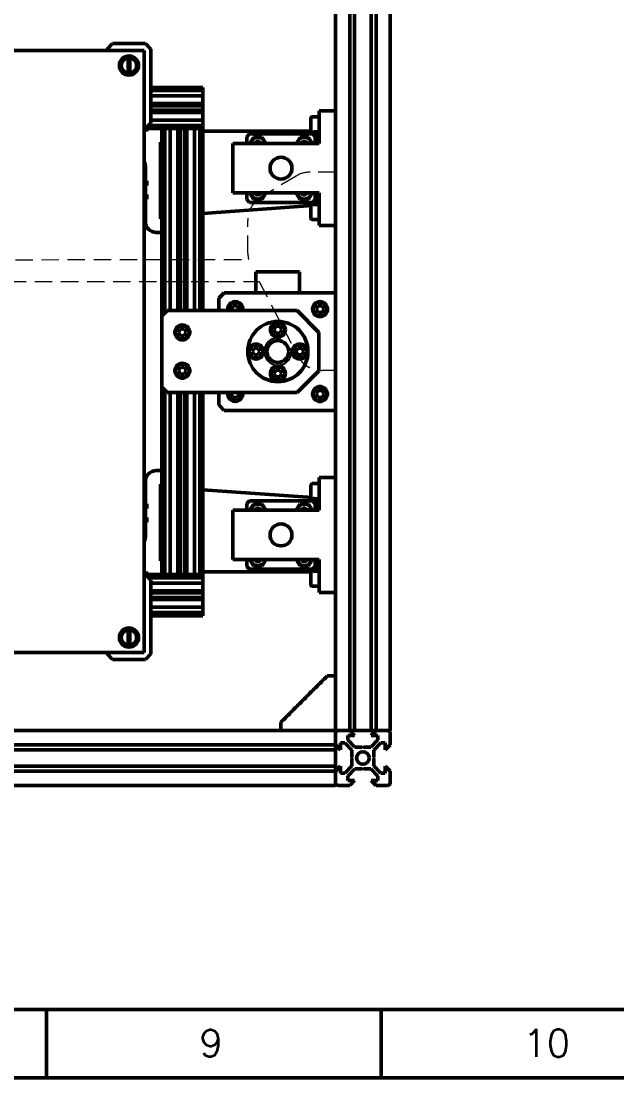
# Model space of a CAD drawing. Extents: x 28090 to 29926, y -10629 to -9321.
# Drawn here: x 29059.7 to 29277.5, y -10628.6 to -10242.5 of the extents above; entities that cross this region are included whole.
import ezdxf

# ---------------------------------------------------------------- set-up
doc = ezdxf.new("R2010")
doc.units = 0
doc.linetypes.add('DASHED', pattern=[19.05, 12.7, -6.35])
doc.layers.add('Cotas', color=90, linetype='Continuous')
doc.layers.add('Hachura', color=9, linetype='Continuous')
for name, color, linetype, lineweight in [('Fixação e Transmissão', 5, 'Continuous', 50), ('Guias', 30, 'Continuous', 50), ('Linha tracejada', 254, 'DASHED', 15), ('Perfis e Cantoneiras', 2, 'Continuous', 50), ('Peças Usinadas', 120, 'Continuous', 50)]:
    doc.layers.add(name, color=color, linetype=linetype, lineweight=lineweight)
doc.layers.add('Motores', color=7, linetype='Continuous', lineweight=50, true_color=0x55ff00)
doc.styles.get("Standard").update_dxf_attribs({"font": 'romans.shx'})

msp = doc.modelspace()

# ---------------------------------------------------------------- linework, layer by layer
at = {"layer": 'Fixação e Transmissão'}
for p, q in [((29104.618, -10253.214), (28884.618, -10253.214)), ((29104.618, -10253.214), (29104.618, -10473.214)), ((29165.618, -10277.964), (29165.618, -10282.464)), ((29174.618, -10275.214), (29168.618, -10275.214)), ((29168.618, -10275.214), (29168.618, -10287.214)), ((29174.618, -10275.214), (29174.618, -10317.214)), ((29144.655, -10284.954), (29143.35, -10287.214)), ((29144.655, -10284.954), (29144.655, -10284.954)), ((29147.834, -10284.954), (29149.139, -10287.214)), ((29161.603, -10284.976), (29160.311, -10287.214)), ((29161.603, -10284.976), (29161.603, -10284.976)), ((29164.783, -10284.976), (29166.075, -10287.214)), ((29168.618, -10287.214), (29137.118, -10287.214)), ((29137.118, -10287.214), (29137.118, -10305.214)), ((29111.118, -10305.214), (29110.618, -10305.214)), ((29168.618, -10305.214), (29137.118, -10305.214)), ((29144.655, -10307.475), (29143.35, -10305.214)), ((29147.834, -10307.475), (29149.139, -10305.214)), ((29161.581, -10307.475), (29160.276, -10305.214)), ((29161.581, -10301.969), (29161.581, -10301.969)), ((29164.76, -10307.475), (29166.066, -10305.214)), ((29168.618, -10305.214), (29168.618, -10317.214)), ((29105.118, -10306.714), (29104.618, -10306.58)), ((29105.118, -10306.902), (29104.618, -10306.768)), ((29111.118, -10308.214), (29110.618, -10308.214)), ((29165.618, -10314.464), (29165.618, -10309.964)), ((29174.618, -10317.214), (29168.618, -10317.214)), ((29137.247, -10346.465), (29136.525, -10347.714)), ((29137.247, -10346.465), (29138.69, -10346.465)), ((29138.69, -10346.465), (29139.411, -10347.714)), ((29168.247, -10346.465), (29167.525, -10347.714)), ((29168.247, -10346.465), (29169.69, -10346.465)), ((29169.69, -10346.465), (29170.411, -10347.714)), ((29136.814, -10348.214), (29136.525, -10347.714)), ((29139.122, -10348.214), (29139.411, -10347.714)), ((29168.247, -10348.964), (29167.525, -10347.714)), ((29168.247, -10348.964), (29169.69, -10348.964)), ((29169.69, -10348.964), (29170.411, -10347.714)), ((29117.897, -10354.965), (29117.175, -10356.214)), ((29119.34, -10354.965), (29117.897, -10354.965)), ((29119.34, -10354.965), (29120.061, -10356.214)), ((29152.837, -10353.965), (29152.115, -10355.214)), ((29152.837, -10356.464), (29152.115, -10355.214)), ((29154.28, -10353.965), (29152.837, -10353.965)), ((29154.28, -10353.965), (29155.001, -10355.214)), ((29154.28, -10356.464), (29155.001, -10355.214)), ((29117.897, -10357.464), (29117.175, -10356.214)), ((29119.34, -10357.464), (29117.897, -10357.464)), ((29119.34, -10357.464), (29120.061, -10356.214)), ((29154.28, -10356.464), (29152.837, -10356.464)), ((29144.837, -10361.965), (29144.115, -10363.214)), ((29146.28, -10361.965), (29144.837, -10361.965)), ((29146.28, -10361.965), (29147.001, -10363.214)), ((29160.837, -10361.965), (29160.115, -10363.214)), ((29162.28, -10361.965), (29160.837, -10361.965)), ((29162.28, -10361.965), (29163.001, -10363.214)), ((29144.837, -10364.464), (29144.115, -10363.214)), ((29146.28, -10364.464), (29144.837, -10364.464)), ((29146.28, -10364.464), (29147.001, -10363.214)), ((29160.837, -10364.464), (29160.115, -10363.214)), ((29162.28, -10364.464), (29160.837, -10364.464)), ((29162.28, -10364.464), (29163.001, -10363.214)), ((29117.897, -10368.965), (29117.175, -10370.214)), ((29117.897, -10371.464), (29117.175, -10370.214)), ((29119.34, -10368.965), (29117.897, -10368.965)), ((29119.34, -10368.965), (29120.061, -10370.214)), ((29119.34, -10371.464), (29120.061, -10370.214)), ((29152.837, -10369.965), (29152.115, -10371.214)), ((29154.28, -10369.965), (29152.837, -10369.965)), ((29154.28, -10369.965), (29155.001, -10371.214)), ((29119.34, -10371.464), (29117.897, -10371.464)), ((29152.837, -10372.464), (29152.115, -10371.214)), ((29154.28, -10372.464), (29152.837, -10372.464)), ((29154.28, -10372.464), (29155.001, -10371.214)), ((29136.814, -10378.214), (29136.525, -10378.714)), ((29139.122, -10378.214), (29139.411, -10378.714)), ((29168.247, -10377.465), (29167.525, -10378.714)), ((29168.247, -10377.465), (29169.69, -10377.465)), ((29169.69, -10377.465), (29170.411, -10378.714)), ((29137.247, -10379.964), (29136.525, -10378.714)), ((29137.247, -10379.964), (29138.69, -10379.964)), ((29138.69, -10379.964), (29139.411, -10378.714)), ((29168.247, -10379.964), (29167.525, -10378.714)), ((29168.247, -10379.964), (29169.69, -10379.964)), ((29169.69, -10379.964), (29170.411, -10378.714)), ((29174.618, -10409.214), (29168.618, -10409.214)), ((29168.618, -10409.214), (29168.618, -10421.214)), ((29174.618, -10409.214), (29174.618, -10451.214)), ((29165.618, -10411.964), (29165.618, -10416.464)), ((29105.118, -10419.714), (29104.618, -10419.58)), ((29105.118, -10419.902), (29104.618, -10419.768)), ((29111.118, -10418.214), (29110.618, -10418.214)), ((29144.655, -10418.954), (29143.35, -10421.214)), ((29147.834, -10418.954), (29149.139, -10421.214)), ((29161.581, -10418.954), (29160.276, -10421.214)), ((29164.76, -10418.954), (29166.066, -10421.214)), ((29111.118, -10421.214), (29110.618, -10421.214)), ((29168.618, -10421.214), (29137.118, -10421.214)), ((29137.118, -10439.214), (29137.118, -10421.214)), ((29168.618, -10439.214), (29137.118, -10439.214)), ((29144.655, -10441.475), (29143.35, -10439.214)), ((29147.834, -10441.475), (29149.139, -10439.214)), ((29161.603, -10441.453), (29160.311, -10439.214)), ((29164.783, -10441.453), (29166.075, -10439.214)), ((29168.618, -10451.214), (29168.618, -10439.214)), ((29144.655, -10441.475), (29144.655, -10441.475)), ((29161.603, -10441.453), (29161.603, -10441.453)), ((29165.618, -10448.464), (29165.618, -10443.964)), ((29174.618, -10451.214), (29168.618, -10451.214)), ((28884.618, -10473.214), (29104.618, -10473.214))]:
    msp.add_line(p, q, dxfattribs=at)
at = {"layer": 'Fixação e Transmissão', "ltscale": 0.1}
for p, q in [((29098.768, -10255.936), (29098.768, -10261.492)), ((29099.468, -10255.936), (29099.468, -10261.492)), ((29168.618, -10277.464), (29166.118, -10277.464)), ((29147.834, -10284.954), (29144.655, -10284.954)), ((29164.783, -10284.976), (29161.603, -10284.976)), ((29168.618, -10282.964), (29166.578, -10282.964)), ((29147.834, -10307.475), (29144.655, -10307.475)), ((29164.76, -10307.475), (29161.581, -10307.475)), ((29168.618, -10309.464), (29166.578, -10309.464)), ((29168.618, -10314.964), (29166.118, -10314.964)), ((29168.618, -10411.464), (29166.118, -10411.464)), ((29168.618, -10416.964), (29166.578, -10416.964)), ((29147.834, -10418.954), (29144.655, -10418.954)), ((29164.76, -10418.954), (29161.581, -10418.954)), ((29147.834, -10441.475), (29144.655, -10441.475)), ((29164.783, -10441.453), (29161.603, -10441.453)), ((29168.618, -10443.464), (29166.578, -10443.464)), ((29168.618, -10448.964), (29166.118, -10448.964)), ((29098.768, -10470.492), (29098.768, -10464.936)), ((29099.468, -10470.492), (29099.468, -10464.936))]:
    msp.add_line(p, q, dxfattribs=at)
at = {"layer": 'Fixação e Transmissão', "flags": 128}
for points in [[(29105.118, -10309.814), (29105.118, -10303.614), (29104.618, -10303.614)], [(29104.618, -10309.814), (29105.118, -10309.814)], [(29105.118, -10422.814), (29105.118, -10416.614), (29104.618, -10416.614)], [(29104.618, -10422.814), (29105.118, -10422.814)]]:
    msp.add_lwpolyline(points, dxfattribs=at)
at = {"layer": 'Fixação e Transmissão'}
for centre, radius in [((29099.118, -10258.714), 3.5), ((29099.118, -10258.714), 2.8), ((29154.708, -10296.214), 4), ((29168.968, -10347.714), 2.75), ((29168.968, -10347.714), 2.5), ((29118.618, -10356.214), 2.75), ((29118.618, -10356.214), 2.5), ((29153.558, -10363.214), 11), ((29153.558, -10355.214), 2.75), ((29153.558, -10355.214), 2.5), ((29153.558, -10363.214), 4), ((29145.558, -10363.214), 2.75), ((29145.558, -10363.214), 2.5), ((29161.558, -10363.214), 2.75), ((29161.558, -10363.214), 2.5), ((29118.618, -10370.214), 2.75), ((29118.618, -10370.214), 2.5), ((29153.558, -10371.214), 2.75), ((29153.558, -10371.214), 2.5), ((29168.968, -10378.714), 2.75), ((29168.968, -10378.714), 2.5), ((29154.708, -10430.214), 4), ((29099.118, -10467.714), 3.5), ((29099.118, -10467.714), 2.8)]:
    msp.add_circle(centre, radius, dxfattribs=at)
for centre, radius, start, end in [((29166.118, -10277.964), 0.5, 90, 180), ((29146.245, -10287.707), 2.753, 10.30497, 169.69503), ((29163.193, -10287.729), 2.753, 10.77501, 169.22499), ((29146.245, -10287.707), 1.201, 24.22055, 155.77945), ((29163.193, -10287.729), 1.201, 25.38805, 154.61195), ((29146.245, -10304.722), 2.753, 190.30497, 349.69503), ((29146.245, -10304.722), 1.201, 204.22055, 335.77945), ((29163.171, -10304.722), 2.753, 190.30497, 349.69503), ((29163.171, -10304.722), 1.201, 204.22055, 335.77945), ((29166.118, -10309.964), 0.5, 172.44567, 180), ((29166.118, -10314.464), 0.5, 180, 270), ((29137.968, -10347.714), 2.75, 349.52432, 190.47568), ((29137.968, -10347.714), 2.5, 348.46304, 191.53696), ((29137.968, -10378.714), 2.75, 169.52432, 10.47568), ((29137.968, -10378.714), 2.5, 168.46304, 11.53696), ((29166.118, -10411.964), 0.5, 90, 180), ((29166.118, -10416.464), 0.5, 180, 187.55433), ((29146.245, -10421.707), 2.753, 10.30497, 169.69503), ((29146.245, -10421.707), 1.201, 24.22055, 155.77945), ((29163.171, -10421.707), 2.753, 10.30497, 169.69503), ((29163.171, -10421.707), 1.201, 24.22055, 155.77945), ((29146.245, -10438.722), 2.753, 190.30497, 349.69503), ((29146.245, -10438.722), 1.201, 204.22055, 335.77945), ((29163.193, -10438.7), 2.753, 190.77501, 349.22499), ((29163.193, -10438.7), 1.201, 205.38805, 334.61195), ((29166.118, -10448.464), 0.5, 180, 270)]:
    msp.add_arc(centre, radius, start, end, dxfattribs=at)
at = {"layer": 'Guias'}
for p, q in [((29143.208, -10283.714), (29142.208, -10284.714)), ((29142.208, -10287.214), (29142.208, -10284.714)), ((29166.208, -10283.714), (29143.208, -10283.714)), ((29167.208, -10284.714), (29166.208, -10283.714)), ((29167.208, -10287.214), (29167.208, -10284.714)), ((29142.208, -10307.714), (29142.208, -10305.214)), ((29167.208, -10307.714), (29167.208, -10305.214)), ((29143.208, -10308.714), (29142.208, -10307.714)), ((29166.208, -10308.714), (29143.208, -10308.714)), ((29167.208, -10307.714), (29166.208, -10308.714)), ((29143.208, -10417.714), (29142.208, -10418.714)), ((29142.208, -10418.714), (29142.208, -10421.214)), ((29166.208, -10417.714), (29143.208, -10417.714)), ((29167.208, -10418.714), (29166.208, -10417.714)), ((29167.208, -10418.714), (29167.208, -10421.214)), ((29142.208, -10439.214), (29142.208, -10441.714)), ((29167.208, -10439.214), (29167.208, -10441.714)), ((29143.208, -10442.714), (29142.208, -10441.714)), ((29166.208, -10442.714), (29143.208, -10442.714)), ((29167.208, -10441.714), (29166.208, -10442.714))]:
    msp.add_line(p, q, dxfattribs=at)
at = {"layer": 'Hachura'}
for centre, radius, start, end in [((29146.245, -10287.707), 1.501, 19.15956, 160.84044), ((29163.193, -10287.729), 1.501, 20.0596, 159.9404), ((29146.245, -10304.722), 1.501, 199.15956, 278.65003), ((29163.171, -10304.722), 1.501, 199.15956, 278.65003), ((29153.558, -10363.214), 5, 78.01619, 13.78327), ((29146.245, -10421.707), 1.501, 81.34997, 160.84044), ((29163.171, -10421.707), 1.501, 81.34997, 160.84044), ((29146.245, -10438.722), 1.501, 199.15956, 340.84044), ((29163.193, -10438.7), 1.501, 200.0596, 339.9404)]:
    msp.add_arc(centre, radius, start, end, dxfattribs=at)
at = {"layer": 'Linha tracejada', "ltscale": 0.5}
for p, q in [((29160.204, -10299.072), (29147.434, -10306.733)), ((29174.618, -10297.647), (29165.349, -10297.647)), ((29142.579, -10327.208), (29142.579, -10315.308)), ((29019.544, -10329.638), (29142.878, -10329.637)), ((29017.118, -10337.638), (29146.722, -10337.637)), ((29146.722, -10337.637), (29160.779, -10364.75)), ((29174.618, -10370.147), (29169.657, -10370.147))]:
    msp.add_line(p, q, dxfattribs=at)
at = {"layer": 'Linha tracejada'}
for p, q in [((29111.118, -10305.714), (29110.618, -10305.714)), ((29111.118, -10307.714), (29110.618, -10307.714)), ((29111.118, -10418.714), (29110.618, -10418.714)), ((29111.118, -10420.714), (29110.618, -10420.714))]:
    msp.add_line(p, q, dxfattribs=at)
at = {"layer": 'Linha tracejada', "ltscale": 0.5}
for centre, start, end in [((29165.349, -10307.647), 89.99866, 120.96242), ((29152.579, -10315.308), 120.96242, 179.99866), ((29152.579, -10327.208), 179.99866, 194.05916), ((29169.657, -10360.147), 207.40624, 269.99866)]:
    msp.add_arc(centre, 10, start, end, dxfattribs=at)
at = {"layer": 'Motores'}
for p, q in [((29161.468, -10334.064), (29145.468, -10334.064)), ((29145.468, -10334.064), (29145.468, -10342.064)), ((29161.468, -10334.064), (29161.468, -10342.064))]:
    msp.add_line(p, q, dxfattribs=at)
at = {"layer": 'Perfis e Cantoneiras'}
for p, q in [((29174.618, -10165.714), (29174.618, -10501.714)), ((29179.818, -10165.714), (29179.818, -10501.714)), ((29181.618, -10165.714), (29181.618, -10501.714)), ((29187.618, -10165.714), (29187.618, -10501.714)), ((29189.418, -10165.714), (29189.418, -10501.714)), ((29194.618, -10165.714), (29194.618, -10501.714)), ((28814.618, -10501.714), (29174.618, -10501.714)), ((29174.618, -10501.714), (29194.618, -10501.714)), ((29174.618, -10501.714), (29174.618, -10521.714)), ((29175.618, -10501.714), (29179.818, -10501.714)), ((29181.618, -10503.514), (29179.818, -10501.714)), ((29187.618, -10503.514), (29189.418, -10501.714)), ((29189.418, -10501.714), (29193.618, -10501.714)), ((29174.618, -10502.714), (29174.618, -10506.914)), ((29179.118, -10503.514), (29181.618, -10503.514)), ((29179.118, -10505.114), (29179.118, -10503.514)), ((29181.718, -10507.714), (29179.118, -10505.114)), ((29187.518, -10507.714), (29190.118, -10505.114)), ((29187.618, -10503.514), (29190.118, -10503.514)), ((29190.118, -10505.114), (29190.118, -10503.514)), ((29194.618, -10502.714), (29194.618, -10506.914)), ((28814.618, -10506.914), (29174.618, -10506.914)), ((28814.618, -10508.714), (29174.618, -10508.714)), ((29176.418, -10508.714), (29174.618, -10506.914)), ((29176.418, -10506.214), (29176.418, -10508.714)), ((29178.018, -10506.214), (29176.418, -10506.214)), ((29180.618, -10508.814), (29178.018, -10506.214)), ((29180.618, -10508.814), (29180.618, -10511.464)), ((29181.718, -10507.714), (29184.368, -10507.714)), ((29184.618, -10507.964), (29184.368, -10507.714)), ((29184.618, -10507.964), (29184.868, -10507.714)), ((29184.868, -10507.714), (29187.518, -10507.714)), ((29188.618, -10508.814), (29191.218, -10506.214)), ((29188.618, -10508.814), (29188.618, -10511.464)), ((29191.218, -10506.214), (29192.818, -10506.214)), ((29192.818, -10506.214), (29192.818, -10508.714)), ((29192.818, -10508.714), (29194.618, -10506.914)), ((29180.868, -10511.714), (29180.618, -10511.464)), ((29180.868, -10511.714), (29180.618, -10511.964)), ((29180.618, -10511.964), (29180.618, -10514.614)), ((29188.368, -10511.714), (29188.618, -10511.464)), ((29188.368, -10511.714), (29188.618, -10511.964)), ((29188.618, -10511.964), (29188.618, -10514.614)), ((28814.618, -10514.714), (29174.618, -10514.714)), ((28814.618, -10516.514), (29174.618, -10516.514)), ((29176.418, -10514.714), (29174.618, -10516.514)), ((29174.618, -10516.514), (29174.618, -10520.714)), ((29176.418, -10514.714), (29176.418, -10517.214)), ((29178.018, -10517.214), (29176.418, -10517.214)), ((29180.618, -10514.614), (29178.018, -10517.214)), ((29181.718, -10515.714), (29179.118, -10518.314)), ((29181.718, -10515.714), (29184.368, -10515.714)), ((29184.618, -10515.464), (29184.368, -10515.714)), ((29184.618, -10515.464), (29184.868, -10515.714)), ((29184.868, -10515.714), (29187.518, -10515.714)), ((29187.518, -10515.714), (29190.118, -10518.314)), ((29188.618, -10514.614), (29191.218, -10517.214)), ((29191.218, -10517.214), (29192.818, -10517.214)), ((29192.818, -10514.714), (29194.618, -10516.514)), ((29192.818, -10514.714), (29192.818, -10517.214)), ((29194.618, -10516.514), (29194.618, -10520.714)), ((29179.118, -10518.314), (29179.118, -10519.914)), ((29179.118, -10519.914), (29181.618, -10519.914)), ((29181.618, -10519.914), (29179.818, -10521.714)), ((29187.618, -10519.914), (29189.418, -10521.714)), ((29187.618, -10519.914), (29190.118, -10519.914)), ((29190.118, -10518.314), (29190.118, -10519.914)), ((28814.618, -10521.714), (29174.618, -10521.714)), ((29175.618, -10521.714), (29179.818, -10521.714)), ((29189.418, -10521.714), (29193.618, -10521.714))]:
    msp.add_line(p, q, dxfattribs=at)
at = {"layer": 'Perfis e Cantoneiras', "color": 30}
for p, q in [((29111.118, -10281.714), (29106.118, -10281.714)), ((29106.118, -10281.714), (29106.118, -10282.214)), ((29111.118, -10281.714), (29111.118, -10286.714)), ((29106.118, -10282.214), (29104.618, -10282.214)), ((29111.118, -10286.714), (29110.618, -10286.714)), ((29110.618, -10286.714), (29110.618, -10314.714)), ((29105.118, -10300.864), (29105.118, -10295.371)), ((29105.118, -10300.864), (29105.618, -10300.864)), ((29105.618, -10300.864), (29105.618, -10302.564)), ((29105.618, -10302.564), (29105.118, -10302.564)), ((29105.118, -10305.864), (29105.118, -10302.564)), ((29105.118, -10305.864), (29105.618, -10305.864)), ((29105.118, -10315.714), (29105.118, -10307.564)), ((29105.618, -10307.564), (29105.118, -10307.564)), ((29105.618, -10305.864), (29105.618, -10307.564)), ((29110.618, -10314.714), (29111.118, -10314.714)), ((29111.118, -10314.714), (29111.118, -10319.714)), ((29111.118, -10319.714), (29109.118, -10319.714)), ((29111.118, -10406.714), (29109.118, -10406.714)), ((29111.118, -10411.714), (29111.118, -10406.714)), ((29105.118, -10410.714), (29105.118, -10418.864)), ((29110.618, -10439.714), (29110.618, -10411.714)), ((29110.618, -10411.714), (29111.118, -10411.714)), ((29105.618, -10418.864), (29105.118, -10418.864)), ((29105.118, -10420.564), (29105.618, -10420.564)), ((29105.118, -10420.564), (29105.118, -10423.864)), ((29105.618, -10420.564), (29105.618, -10418.864)), ((29105.618, -10423.864), (29105.118, -10423.864)), ((29105.618, -10425.564), (29105.618, -10423.864)), ((29105.118, -10425.564), (29105.618, -10425.564)), ((29105.118, -10425.564), (29105.118, -10431.058)), ((29111.118, -10439.714), (29110.618, -10439.714)), ((29111.118, -10444.714), (29111.118, -10439.714)), ((29106.118, -10444.214), (29104.618, -10444.214)), ((29106.118, -10444.714), (29106.118, -10444.214)), ((29111.118, -10444.714), (29106.118, -10444.714)), ((29171.618, -10481.714), (29174.618, -10481.714)), ((29171.618, -10481.714), (29174.618, -10481.714)), ((29174.618, -10482.714), (29174.618, -10501.714)), ((29174.618, -10501.714), (29174.618, -10482.714)), ((29154.618, -10501.714), (29154.618, -10498.714)), ((29154.618, -10501.714), (29154.618, -10498.714)), ((29174.618, -10501.714), (29155.618, -10501.714)), ((29155.618, -10501.714), (29174.618, -10501.714))]:
    msp.add_line(p, q, dxfattribs=at)
at = {"layer": 'Perfis e Cantoneiras'}
msp.add_circle((29184.618, -10511.714), 2.3, dxfattribs=at)
at = {"layer": 'Perfis e Cantoneiras', "color": 30}
for centre, start, end in [((29101.118, -10295.371), 360, 28.95502), ((29109.118, -10315.714), 180, 270), ((29109.118, -10410.714), 90, 180), ((29101.118, -10431.058), 331.04498, 360)]:
    msp.add_arc(centre, 4, start, end, dxfattribs=at)
at = {"layer": 'Perfis e Cantoneiras'}
for centre, start, end in [((29175.618, -10502.714), 90, 180), ((29193.618, -10502.714), 360, 90), ((29175.618, -10520.714), 180, 270), ((29193.618, -10520.714), 270, 360)]:
    msp.add_arc(centre, 1, start, end, dxfattribs=at)
at = {"layer": 'Perfis e Cantoneiras', "color": 30}
for points, degree in [([(29171.618, -10481.714), (29154.618, -10498.714)], 1), ([(29174.618, -10481.714), (29174.618, -10481.714), (29174.618, -10481.733)], 2), ([(29174.618, -10481.733), (29174.618, -10481.752), (29174.618, -10481.79)], 2), ([(29174.618, -10481.79), (29174.618, -10481.828), (29174.618, -10481.883)], 2), ([(29174.618, -10481.883), (29174.618, -10481.937), (29174.618, -10482.007)], 2), ([(29174.618, -10482.007), (29174.618, -10482.077), (29174.618, -10482.158)], 2), ([(29174.618, -10482.158), (29174.618, -10482.24), (29174.618, -10482.331)], 2), ([(29174.618, -10482.331), (29174.618, -10482.422), (29174.618, -10482.519)], 2), ([(29174.618, -10482.519), (29174.618, -10482.714)], 1), ([(29154.637, -10501.714), (29154.618, -10501.714), (29154.618, -10501.714)], 2), ([(29155.618, -10501.714), (29155.448, -10501.714), (29155.287, -10501.714), (29155.182, -10501.714), (29155.086, -10501.714), (29154.992, -10501.714), (29154.911, -10501.714), (29154.873, -10501.714), (29154.836, -10501.714), (29154.803, -10501.714), (29154.771, -10501.714), (29154.744, -10501.714), (29154.717, -10501.714), (29154.695, -10501.714), (29154.674, -10501.714), (29154.658, -10501.714), (29154.643, -10501.714), (29154.633, -10501.714), (29154.624, -10501.714), (29154.621, -10501.714), (29154.618, -10501.714)], 2), ([(29154.694, -10501.714), (29154.656, -10501.714), (29154.637, -10501.714)], 2), ([(29154.786, -10501.714), (29154.732, -10501.714), (29154.694, -10501.714)], 2), ([(29154.911, -10501.714), (29154.841, -10501.714), (29154.786, -10501.714)], 2), ([(29155.062, -10501.714), (29154.98, -10501.714), (29154.911, -10501.714)], 2), ([(29155.235, -10501.714), (29155.144, -10501.714), (29155.062, -10501.714)], 2), ([(29155.423, -10501.714), (29155.326, -10501.714), (29155.235, -10501.714)], 2)]:
    msp.add_open_spline(points, degree=degree, dxfattribs=at)
msp.add_open_spline([(29174.618, -10481.714), (29174.618, -10481.716), (29174.618, -10481.718), (29174.618, -10481.72), (29174.618, -10481.727), (29174.618, -10481.733), (29174.618, -10481.739), (29174.618, -10481.749), (29174.618, -10481.76), (29174.618, -10481.77), (29174.618, -10481.784), (29174.618, -10481.799), (29174.618, -10481.813), (29174.618, -10481.831), (29174.618, -10481.849), (29174.618, -10481.867), (29174.618, -10481.889), (29174.618, -10481.911), (29174.618, -10481.932), (29174.618, -10481.957), (29174.618, -10481.982), (29174.618, -10482.007), (29174.618, -10482.035), (29174.618, -10482.063), (29174.618, -10482.09), (29174.618, -10482.15), (29174.618, -10482.213), (29174.618, -10482.28), (29174.618, -10482.416), (29174.618, -10482.564), (29174.618, -10482.714)], degree=3, knots=[0, 0, 0, 0, 0.1122, 0.1122, 0.1122, 0.224399, 0.224399, 0.224399, 0.336599, 0.336599, 0.336599, 0.448799, 0.448799, 0.448799, 0.560999, 0.560999, 0.560999, 0.673198, 0.673198, 0.673198, 0.785398, 0.785398, 0.785398, 0.897598, 0.897598, 0.897598, 1.122, 1.122, 1.122, 1.5708, 1.5708, 1.5708, 1.5708], dxfattribs=at)
at = {"layer": 'Peças Usinadas'}
for p, q in [((29093.118, -10250.714), (29091.118, -10252.714)), ((29107.118, -10252.714), (29105.118, -10250.714)), ((29107.118, -10279.714), (29105.118, -10281.714)), ((29166.208, -10282.714), (29126.118, -10282.714)), ((29168.208, -10284.714), (29166.208, -10282.714)), ((29168.208, -10284.714), (29168.208, -10287.214)), ((29168.208, -10305.214), (29168.208, -10307.714)), ((29168.208, -10307.714), (29166.213, -10309.857)), ((29166.213, -10309.857), (29126.118, -10312.714)), ((29131.968, -10343.714), (29133.968, -10341.714)), ((29131.968, -10348.214), (29131.968, -10343.714)), ((29133.968, -10341.714), (29174.528, -10341.714)), ((29113.118, -10348.214), (29111.118, -10350.214)), ((29111.118, -10350.214), (29111.118, -10376.214)), ((29160.558, -10348.214), (29168.558, -10356.214)), ((29168.558, -10370.214), (29160.558, -10378.214)), ((29111.118, -10376.214), (29113.118, -10378.214)), ((29131.968, -10382.714), (29131.968, -10378.214)), ((29133.968, -10384.714), (29131.968, -10382.714)), ((29174.618, -10384.714), (29133.968, -10384.714)), ((29166.213, -10416.572), (29126.118, -10413.714)), ((29168.208, -10418.714), (29166.213, -10416.572)), ((29168.208, -10421.214), (29168.208, -10418.714)), ((29168.208, -10441.714), (29168.208, -10439.214)), ((29166.208, -10443.714), (29126.118, -10443.714)), ((29168.208, -10441.714), (29166.208, -10443.714)), ((29107.118, -10446.714), (29105.118, -10444.714)), ((29093.118, -10475.714), (29091.118, -10473.714)), ((29107.118, -10473.714), (29105.118, -10475.714)), ((29068.98, -10603.591), (29068.98, -10628.591)), ((29191.362, -10603.591), (29191.362, -10628.591))]:
    msp.add_line(p, q, dxfattribs=at)
at = {"layer": 'Peças Usinadas', "ltscale": 0.1}
for p, q in [((29105.118, -10250.714), (29093.118, -10250.714)), ((29091.118, -10252.714), (29091.118, -10253.214)), ((29107.118, -10252.714), (29107.118, -10279.714)), ((29104.618, -10281.714), (29105.118, -10281.714)), ((29160.558, -10348.214), (29113.118, -10348.214)), ((29160.558, -10378.214), (29113.118, -10378.214)), ((29104.618, -10444.714), (29105.118, -10444.714)), ((29107.118, -10473.714), (29107.118, -10446.714)), ((29091.118, -10473.714), (29091.118, -10473.214)), ((29105.118, -10475.714), (29093.118, -10475.714))]:
    msp.add_line(p, q, dxfattribs=at)
at = {"layer": 'Peças Usinadas', "color": 2}
for p, q in [((29107.118, -10266.714), (29126.118, -10266.714)), ((29107.118, -10267.848), (29126.118, -10267.848)), ((29107.118, -10269.814), (29126.118, -10269.814)), ((29126.118, -10312.714), (29126.118, -10266.714)), ((29107.118, -10272.614), (29126.118, -10272.614)), ((29107.118, -10273.389), (29126.118, -10273.389)), ((29107.118, -10275.039), (29126.118, -10275.039)), ((29107.118, -10275.814), (29126.118, -10275.814)), ((29105.118, -10281.714), (29126.118, -10281.714)), ((29106.252, -10280.58), (29126.118, -10280.58)), ((29107.118, -10278.614), (29126.118, -10278.614)), ((29111.118, -10281.714), (29111.118, -10350.214)), ((29112.252, -10283.58), (29112.252, -10281.714)), ((29114.218, -10282.714), (29114.218, -10281.714)), ((29117.018, -10348.214), (29117.018, -10281.714)), ((29117.793, -10348.214), (29117.793, -10281.714)), ((29119.443, -10348.214), (29119.443, -10281.714)), ((29120.218, -10348.214), (29120.218, -10281.714)), ((29123.018, -10348.214), (29123.018, -10281.714)), ((29124.984, -10348.214), (29124.984, -10281.714)), ((29112.252, -10349.08), (29112.252, -10283.58)), ((29114.218, -10348.214), (29114.218, -10282.714)), ((29126.118, -10348.214), (29126.118, -10312.714)), ((29111.118, -10376.214), (29111.118, -10444.714)), ((29112.252, -10442.848), (29112.252, -10377.348)), ((29114.218, -10443.714), (29114.218, -10378.214)), ((29117.018, -10444.714), (29117.018, -10378.214)), ((29117.793, -10444.714), (29117.793, -10378.214)), ((29119.443, -10444.714), (29119.443, -10378.214)), ((29120.218, -10444.714), (29120.218, -10378.214)), ((29123.018, -10444.714), (29123.018, -10378.214)), ((29124.984, -10444.714), (29124.984, -10378.214)), ((29126.118, -10378.214), (29126.118, -10413.714)), ((29126.118, -10413.714), (29126.118, -10459.714)), ((29112.252, -10444.714), (29112.252, -10442.848)), ((29114.218, -10444.714), (29114.218, -10443.714)), ((29105.118, -10444.714), (29126.118, -10444.714)), ((29106.252, -10445.848), (29126.118, -10445.848)), ((29107.118, -10447.814), (29126.118, -10447.814)), ((29107.118, -10450.614), (29126.118, -10450.614)), ((29107.118, -10451.389), (29126.118, -10451.389)), ((29107.118, -10453.039), (29126.118, -10453.039)), ((29107.118, -10453.814), (29126.118, -10453.814)), ((29107.118, -10456.614), (29126.118, -10456.614)), ((29107.118, -10458.58), (29126.118, -10458.58)), ((29107.118, -10459.714), (29126.118, -10459.714))]:
    msp.add_line(p, q, dxfattribs=at)
at = {"layer": 'Peças Usinadas', "ltscale": 0.15}
msp.add_line((29168.558, -10370.214), (29168.558, -10356.214), dxfattribs=at)
at = {"layer": 'Peças Usinadas', "flags": 128}
msp.add_lwpolyline([(28089.925, -10628.591), (29925.654, -10628.591), (29925.654, -9321.442), (28089.925, -9321.442)], close=True, dxfattribs=at)
msp.add_lwpolyline([(28114.925, -10603.591), (29900.654, -10603.591), (29900.654, -9346.442), (28114.925, -9346.442), (28114.925, -10603.591)], dxfattribs=at)

# ---------------------------------------------------------------- texts
at = {"layer": 'Cotas'}
for s, p in [('9', (29124.843, -10620.898)), ('10', (29243.225, -10620.898))]:
    msp.add_text(s, height=10, dxfattribs=at).set_placement(p)

doc.saveas('drawing.dxf')
